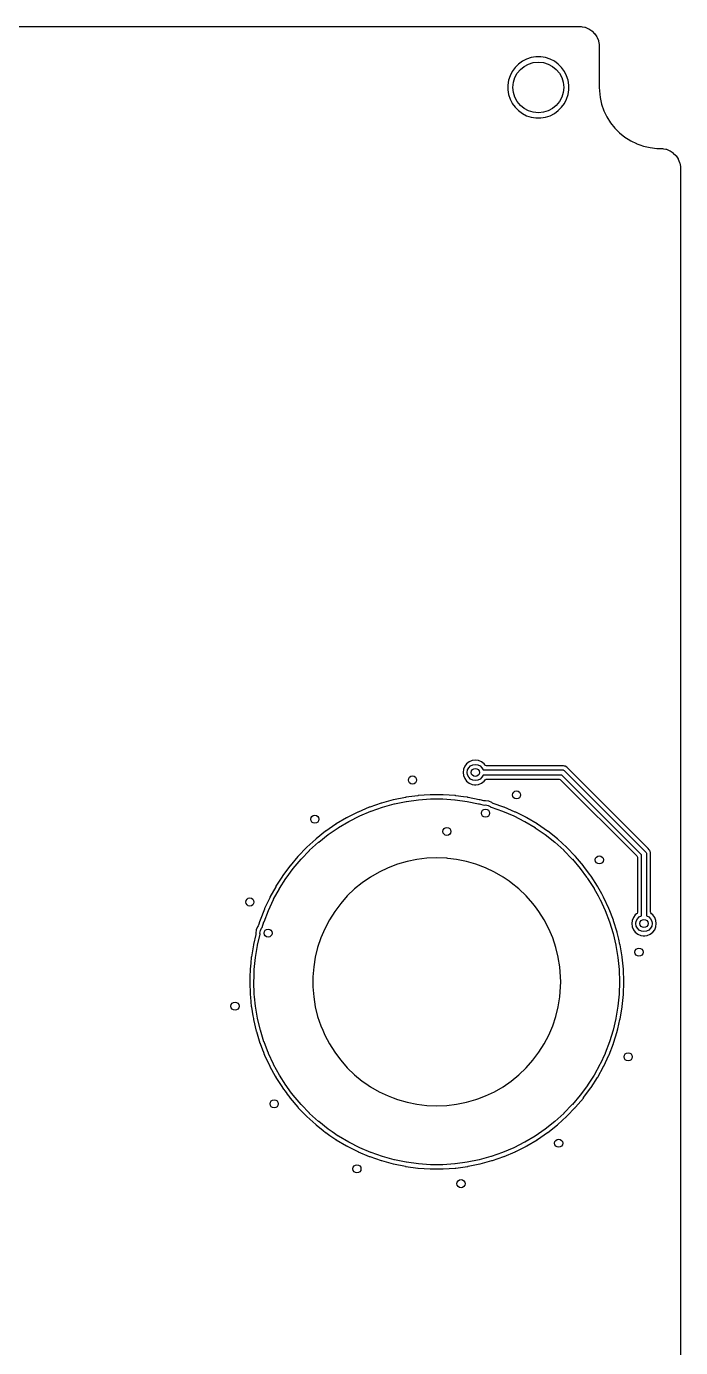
# Model space of a CAD drawing. Extents: x 0.79 to 7.64, y -5.35 to -0.98.
# Drawn here: x 6.37 to 7.638, y -3.543 to -0.984 of the extents above; entities that cross this region are included whole.
import ezdxf

# ---------------------------------------------------------------- set-up
doc = ezdxf.new("R2010")
doc.units = 0
doc.header["$MEASUREMENT"] = 0
doc.layers.add('BLACK', color=7, linetype='CONTINUOUS')

msp = doc.modelspace()

# ---------------------------------------------------------------- linework, layer by layer
at = {"layer": 'BLACK', "linetype": 'CONTINUOUS'}
for p, q in [((4.4133, -0.9843), (7.4409, -0.9843)), ((7.4409, -0.9843), (7.441, -0.9843)), ((7.441, -0.9843), (7.442, -0.9843)), ((7.442, -0.9843), (7.4445, -0.9843)), ((7.4445, -0.9843), (7.4451, -0.9844)), ((7.4451, -0.9844), (7.4474, -0.9849)), ((7.4474, -0.9849), (7.452, -0.9858)), ((7.452, -0.9858), (7.4528, -0.986)), ((7.4528, -0.986), (7.4592, -0.9887)), ((7.4592, -0.9887), (7.4599, -0.989)), ((7.4599, -0.989), (7.4657, -0.9929)), ((7.4657, -0.9929), (7.4663, -0.9934)), ((7.4663, -0.9934), (7.4712, -0.9983)), ((7.4712, -0.9983), (7.4717, -0.9989)), ((7.4717, -0.9989), (7.4755, -1.0047)), ((7.4755, -1.0047), (7.4759, -1.0054)), ((7.4759, -1.0054), (7.4786, -1.0118)), ((7.4786, -1.0118), (7.4788, -1.0125)), ((7.4788, -1.0125), (7.4802, -1.0194)), ((7.4802, -1.0194), (7.4802, -1.0201)), ((7.4802, -1.0201), (7.4803, -1.0236)), ((7.3395, -1.0476), (7.3312, -1.0518)), ((7.3484, -1.0447), (7.3395, -1.0476)), ((7.3576, -1.0433), (7.3484, -1.0447)), ((7.3669, -1.0433), (7.3576, -1.0433)), ((7.3576, -1.0433), (7.3576, -1.0433)), ((7.376, -1.0447), (7.3669, -1.0433)), ((7.3669, -1.0433), (7.3669, -1.0433)), ((7.3849, -1.0476), (7.376, -1.0447)), ((7.3932, -1.0518), (7.3849, -1.0476)), ((7.4803, -1.0236), (7.4803, -1.0237)), ((7.4803, -1.0237), (7.4803, -1.1024)), ((7.3117, -1.0714), (7.3075, -1.0797)), ((7.3171, -1.0639), (7.3117, -1.0714)), ((7.3237, -1.0573), (7.3171, -1.0639)), ((7.3312, -1.0518), (7.3237, -1.0573)), ((7.4007, -1.0573), (7.3932, -1.0518)), ((7.3932, -1.0518), (7.3932, -1.0518)), ((7.3932, -1.0518), (7.3932, -1.0518)), ((7.4073, -1.0639), (7.4007, -1.0573)), ((7.4127, -1.0714), (7.4073, -1.0639)), ((7.417, -1.0797), (7.4127, -1.0714)), ((7.3046, -1.0885), (7.3031, -1.0977)), ((7.3031, -1.0977), (7.3031, -1.107)), ((7.3075, -1.0797), (7.3046, -1.0885)), ((7.4198, -1.0885), (7.417, -1.0797)), ((7.4213, -1.0977), (7.4198, -1.0885)), ((7.4198, -1.0885), (7.4198, -1.0885)), ((7.4213, -1.107), (7.4213, -1.0977)), ((7.3031, -1.107), (7.3046, -1.1162)), ((7.3046, -1.1162), (7.3075, -1.125)), ((7.3075, -1.125), (7.3113, -1.1326)), ((7.4127, -1.1333), (7.417, -1.125)), ((7.417, -1.125), (7.4198, -1.1162)), ((7.4198, -1.1162), (7.4213, -1.107)), ((7.4198, -1.1162), (7.4198, -1.1162)), ((7.4803, -1.1024), (7.4804, -1.109)), ((7.4804, -1.109), (7.4804, -1.109)), ((7.4804, -1.109), (7.4819, -1.1222)), ((7.4819, -1.1222), (7.4848, -1.1351)), ((7.3113, -1.1326), (7.3117, -1.1333)), ((7.3117, -1.1333), (7.3171, -1.1408)), ((7.3171, -1.1408), (7.3237, -1.1474)), ((7.3237, -1.1474), (7.3312, -1.1529)), ((7.3932, -1.1529), (7.4007, -1.1474)), ((7.4007, -1.1474), (7.4073, -1.1408)), ((7.4073, -1.1408), (7.4127, -1.1333)), ((7.4848, -1.1351), (7.4892, -1.1476)), ((7.4892, -1.1476), (7.4892, -1.1476)), ((7.4892, -1.1476), (7.495, -1.1595)), ((7.3312, -1.1529), (7.3395, -1.1571)), ((7.3395, -1.1571), (7.3484, -1.16)), ((7.3484, -1.16), (7.3484, -1.16)), ((7.3484, -1.16), (7.3484, -1.16)), ((7.3484, -1.16), (7.3576, -1.1614)), ((7.3576, -1.1614), (7.3576, -1.1614)), ((7.3576, -1.1614), (7.3669, -1.1614)), ((7.3669, -1.1614), (7.376, -1.16)), ((7.376, -1.16), (7.3849, -1.1571)), ((7.376, -1.16), (7.376, -1.16)), ((7.376, -1.16), (7.376, -1.16)), ((7.3849, -1.1571), (7.3932, -1.1529)), ((7.495, -1.1595), (7.502, -1.1708)), ((7.502, -1.1708), (7.502, -1.1708)), ((7.502, -1.1708), (7.5103, -1.1811)), ((7.5103, -1.1811), (7.5103, -1.1811)), ((7.5103, -1.1811), (7.5103, -1.1811)), ((7.5103, -1.1811), (7.5197, -1.1905)), ((7.5197, -1.1905), (7.5197, -1.1905)), ((7.5197, -1.1905), (7.5197, -1.1905)), ((7.5197, -1.1905), (7.53, -1.1988)), ((7.53, -1.1988), (7.53, -1.1988)), ((7.53, -1.1988), (7.53, -1.1988)), ((7.53, -1.1988), (7.5364, -1.2028)), ((7.5364, -1.2028), (7.5412, -1.2058)), ((7.5412, -1.2058), (7.5524, -1.2112)), ((7.5524, -1.2112), (7.5532, -1.2116)), ((7.5532, -1.2116), (7.559, -1.2136)), ((7.559, -1.2136), (7.5657, -1.2159)), ((7.5657, -1.2159), (7.5657, -1.2159)), ((7.5657, -1.2159), (7.5657, -1.2159)), ((7.5657, -1.2159), (7.5786, -1.2189)), ((7.5786, -1.2189), (7.5918, -1.2204)), ((7.5918, -1.2204), (7.5984, -1.2205)), ((7.5984, -1.2205), (7.5984, -1.2205)), ((7.5984, -1.2205), (7.602, -1.2206)), ((7.602, -1.2206), (7.6026, -1.2206)), ((7.6026, -1.2206), (7.6049, -1.2211)), ((7.6049, -1.2211), (7.6095, -1.222)), ((7.6095, -1.222), (7.6102, -1.2222)), ((7.6102, -1.2222), (7.6167, -1.2249)), ((7.6167, -1.2249), (7.6173, -1.2253)), ((7.6173, -1.2253), (7.6231, -1.2291)), ((7.6231, -1.2291), (7.6237, -1.2296)), ((7.6237, -1.2296), (7.6287, -1.2345)), ((7.6287, -1.2345), (7.6291, -1.2351)), ((7.6291, -1.2351), (7.633, -1.2409)), ((7.633, -1.2409), (7.6334, -1.2416)), ((7.6334, -1.2416), (7.636, -1.248)), ((7.636, -1.248), (7.6363, -1.2488)), ((7.6363, -1.2488), (7.6376, -1.2556)), ((7.6376, -1.2556), (7.6377, -1.2563)), ((7.6377, -1.2563), (7.6378, -1.2598)), ((7.6378, -1.2598), (7.6378, -1.2599)), ((7.6378, -1.2599), (7.6378, -5.0787)), ((7.2171, -2.423), (7.2163, -2.4291)), ((7.2163, -2.4291), (7.2163, -2.4291)), ((7.2163, -2.4291), (7.2171, -2.4353)), ((7.2195, -2.4172), (7.2171, -2.423)), ((7.2171, -2.423), (7.2171, -2.423)), ((7.2233, -2.4123), (7.2195, -2.4172)), ((7.2195, -2.4172), (7.2195, -2.4172)), ((7.2282, -2.4085), (7.2233, -2.4123)), ((7.2233, -2.4123), (7.2233, -2.4123)), ((7.2244, -2.4291), (7.2252, -2.4243)), ((7.2252, -2.434), (7.2244, -2.4291)), ((7.2252, -2.4243), (7.2274, -2.4199)), ((7.2274, -2.4199), (7.2309, -2.4164)), ((7.234, -2.4061), (7.2282, -2.4085)), ((7.2282, -2.4085), (7.2282, -2.4085)), ((7.2309, -2.4164), (7.2353, -2.4142)), ((7.2402, -2.4053), (7.234, -2.4061)), ((7.234, -2.4061), (7.234, -2.4061)), ((7.2353, -2.4142), (7.2402, -2.4134)), ((7.2463, -2.4061), (7.2402, -2.4053)), ((7.2402, -2.4053), (7.2402, -2.4053)), ((7.2402, -2.4134), (7.245, -2.4142)), ((7.245, -2.4142), (7.2494, -2.4164)), ((7.2521, -2.4085), (7.2463, -2.4061)), ((7.2463, -2.4061), (7.2463, -2.4061)), ((7.2494, -2.4164), (7.2529, -2.4199)), ((7.257, -2.4123), (7.2521, -2.4085)), ((7.2529, -2.4199), (7.2551, -2.4242)), ((7.2551, -2.4242), (7.4094, -2.4242)), ((7.259, -2.4148), (7.257, -2.4123)), ((7.257, -2.4123), (7.257, -2.4123)), ((7.257, -2.4123), (7.257, -2.4123)), ((7.257, -2.4123), (7.257, -2.4123)), ((7.2598, -2.4156), (7.259, -2.4148)), ((7.262, -2.4163), (7.2598, -2.4156)), ((7.4111, -2.4163), (7.262, -2.4163)), ((7.4094, -2.4242), (7.4104, -2.4243)), ((7.4104, -2.4243), (7.4104, -2.4243)), ((7.4104, -2.4243), (7.4109, -2.4245)), ((7.4109, -2.4245), (7.4122, -2.425)), ((7.4131, -2.4169), (7.4111, -2.4163)), ((7.4111, -2.4163), (7.4111, -2.4163)), ((7.4122, -2.425), (7.4122, -2.425)), ((7.4122, -2.425), (7.4129, -2.4257)), ((7.4129, -2.4257), (7.5704, -2.5832)), ((7.4144, -2.4172), (7.4131, -2.4169)), ((7.4173, -2.4189), (7.4144, -2.4172)), ((7.4144, -2.4172), (7.4144, -2.4172)), ((7.5748, -2.5764), (7.4173, -2.4189)), ((7.4173, -2.4189), (7.4173, -2.4189)), ((7.4173, -2.4189), (7.4173, -2.4189)), ((7.2171, -2.4353), (7.2171, -2.4353)), ((7.2171, -2.4353), (7.2195, -2.4411)), ((7.2195, -2.4411), (7.2195, -2.4411)), ((7.2195, -2.4411), (7.2233, -2.446)), ((7.2233, -2.446), (7.2233, -2.446)), ((7.2233, -2.446), (7.2282, -2.4498)), ((7.2274, -2.4384), (7.2252, -2.434)), ((7.2309, -2.4419), (7.2274, -2.4384)), ((7.2282, -2.4498), (7.234, -2.4522)), ((7.2353, -2.4441), (7.2309, -2.4419)), ((7.234, -2.4522), (7.2386, -2.4528)), ((7.2402, -2.4449), (7.2353, -2.4441)), ((7.2386, -2.4528), (7.2402, -2.453)), ((7.245, -2.4441), (7.2402, -2.4449)), ((7.2402, -2.453), (7.2414, -2.4528)), ((7.2402, -2.453), (7.2402, -2.453)), ((7.2402, -2.453), (7.2402, -2.453)), ((7.2414, -2.4528), (7.2463, -2.4522)), ((7.2494, -2.4419), (7.245, -2.4441)), ((7.2463, -2.4522), (7.2521, -2.4498)), ((7.2529, -2.4384), (7.2494, -2.4419)), ((7.2521, -2.4498), (7.257, -2.446)), ((7.2551, -2.4341), (7.2529, -2.4384)), ((7.4074, -2.4341), (7.2551, -2.4341)), ((7.257, -2.446), (7.259, -2.4435)), ((7.259, -2.4435), (7.2609, -2.4421)), ((7.2609, -2.4421), (7.262, -2.4419)), ((7.262, -2.4419), (7.4025, -2.4419)), ((7.4025, -2.4419), (7.4048, -2.4427)), ((7.4048, -2.4427), (7.4053, -2.4431)), ((7.4053, -2.4431), (7.553, -2.5908)), ((7.562, -2.5887), (7.4074, -2.4341)), ((7.1046, -2.4774), (7.0818, -2.482)), ((7.1049, -2.4773), (7.1046, -2.4774)), ((7.1052, -2.4773), (7.1049, -2.4773)), ((7.1055, -2.4772), (7.1052, -2.4773)), ((7.1286, -2.4741), (7.1055, -2.4772)), ((7.1289, -2.4741), (7.1286, -2.4741)), ((7.1292, -2.474), (7.1289, -2.4741)), ((7.1289, -2.4741), (7.1289, -2.4741)), ((7.1295, -2.474), (7.1292, -2.474)), ((7.1292, -2.474), (7.1292, -2.474)), ((7.1292, -2.474), (7.1292, -2.474)), ((7.1528, -2.4725), (7.1295, -2.474)), ((7.13, -2.4821), (7.1534, -2.4805)), ((7.153, -2.4724), (7.1528, -2.4725)), ((7.1531, -2.4724), (7.153, -2.4724)), ((7.1534, -2.4724), (7.1531, -2.4724)), ((7.1531, -2.4724), (7.1531, -2.4724)), ((7.1537, -2.4724), (7.1534, -2.4724)), ((7.1534, -2.4805), (7.1537, -2.4805)), ((7.177, -2.4724), (7.1537, -2.4724)), ((7.1537, -2.4724), (7.1537, -2.4724)), ((7.1537, -2.4805), (7.177, -2.4805)), ((7.1773, -2.4724), (7.177, -2.4724)), ((7.177, -2.4724), (7.177, -2.4724)), ((7.177, -2.4805), (7.1774, -2.4805)), ((7.1776, -2.4724), (7.1773, -2.4724)), ((7.1774, -2.4805), (7.2007, -2.4821)), ((7.1777, -2.4724), (7.1776, -2.4724)), ((7.1776, -2.4724), (7.1776, -2.4724)), ((7.1779, -2.4725), (7.1777, -2.4724)), ((7.2012, -2.474), (7.1779, -2.4725)), ((7.2015, -2.474), (7.2012, -2.474)), ((7.2018, -2.4741), (7.2015, -2.474)), ((7.202, -2.4741), (7.2018, -2.4741)), ((7.2021, -2.4741), (7.202, -2.4741)), ((7.2171, -2.4761), (7.2021, -2.4741)), ((7.2252, -2.4772), (7.2171, -2.4761)), ((7.2255, -2.4773), (7.2252, -2.4772)), ((7.2258, -2.4773), (7.2255, -2.4773)), ((7.2255, -2.4773), (7.2255, -2.4773)), ((7.2255, -2.4773), (7.2255, -2.4773)), ((7.2261, -2.4774), (7.2258, -2.4773)), ((7.2477, -2.4818), (7.2261, -2.4774)), ((7.2261, -2.4774), (7.2261, -2.4774)), ((7.2261, -2.4774), (7.2261, -2.4774)), ((7.2479, -2.4818), (7.2477, -2.4818)), ((7.2477, -2.4818), (7.2477, -2.4818)), ((7.2477, -2.4818), (7.2477, -2.4818)), ((7.2489, -2.482), (7.2479, -2.4818)), ((7.2479, -2.4818), (7.2479, -2.4818)), ((7.0124, -2.5061), (6.9916, -2.5166)), ((7.0127, -2.506), (7.0124, -2.5061)), ((7.0129, -2.5058), (7.0127, -2.506)), ((7.0132, -2.5057), (7.0129, -2.5058)), ((7.0347, -2.4966), (7.0132, -2.5057)), ((7.0164, -2.5132), (7.0379, -2.5041)), ((7.0349, -2.4965), (7.0347, -2.4966)), ((7.0353, -2.4964), (7.0349, -2.4965)), ((7.0355, -2.4963), (7.0353, -2.4964)), ((7.0576, -2.4886), (7.0355, -2.4963)), ((7.0379, -2.5041), (7.0382, -2.5039)), ((7.0382, -2.5039), (7.0602, -2.4963)), ((7.0578, -2.4885), (7.0576, -2.4886)), ((7.0581, -2.4885), (7.0578, -2.4885)), ((7.0584, -2.4884), (7.0581, -2.4885)), ((7.0809, -2.4822), (7.0584, -2.4884)), ((7.0602, -2.4963), (7.0605, -2.4962)), ((7.0605, -2.4962), (7.0831, -2.49)), ((7.0812, -2.4821), (7.0809, -2.4822)), ((7.0815, -2.4821), (7.0812, -2.4821)), ((7.0818, -2.482), (7.0815, -2.4821)), ((7.0818, -2.482), (7.0818, -2.482)), ((7.0818, -2.482), (7.0818, -2.482)), ((7.0818, -2.482), (7.0818, -2.482)), ((7.0831, -2.49), (7.0834, -2.4899)), ((7.0834, -2.4899), (7.1063, -2.4853)), ((7.1063, -2.4853), (7.1066, -2.4852)), ((7.1066, -2.4852), (7.1297, -2.4821)), ((7.1297, -2.4821), (7.13, -2.4821)), ((7.2007, -2.4821), (7.201, -2.4821)), ((7.201, -2.4821), (7.2241, -2.4852)), ((7.2241, -2.4852), (7.2244, -2.4853)), ((7.2244, -2.4853), (7.2463, -2.4897)), ((7.2463, -2.4897), (7.2473, -2.4899)), ((7.2473, -2.4899), (7.2477, -2.49)), ((7.2477, -2.49), (7.257, -2.4926)), ((7.2492, -2.4821), (7.2489, -2.482)), ((7.2489, -2.482), (7.2489, -2.482)), ((7.2489, -2.482), (7.2489, -2.482)), ((7.2494, -2.4821), (7.2492, -2.4821)), ((7.2495, -2.4821), (7.2494, -2.4821)), ((7.2498, -2.4822), (7.2495, -2.4821)), ((7.2495, -2.4821), (7.2495, -2.4821)), ((7.2495, -2.4821), (7.2495, -2.4821)), ((7.2564, -2.484), (7.2498, -2.4822)), ((7.2498, -2.4822), (7.2498, -2.4822)), ((7.2498, -2.4822), (7.2498, -2.4822)), ((7.2568, -2.4841), (7.2564, -2.484)), ((7.2583, -2.4842), (7.2568, -2.4841)), ((7.257, -2.4926), (7.2598, -2.4921)), ((7.2598, -2.484), (7.2583, -2.4842)), ((7.266, -2.4848), (7.2598, -2.484)), ((7.2598, -2.484), (7.2598, -2.484)), ((7.2598, -2.4921), (7.2647, -2.4929)), ((7.2647, -2.4929), (7.2691, -2.4951)), ((7.2718, -2.4872), (7.266, -2.4848)), ((7.266, -2.4848), (7.266, -2.4848)), ((7.2691, -2.4951), (7.2701, -2.4962)), ((7.2701, -2.4962), (7.2702, -2.4962)), ((7.2702, -2.4962), (7.2705, -2.4963)), ((7.2705, -2.4963), (7.2925, -2.5039)), ((7.2735, -2.4885), (7.2718, -2.4872)), ((7.2746, -2.4891), (7.2735, -2.4885)), ((7.2952, -2.4963), (7.2746, -2.4891)), ((7.2925, -2.5039), (7.2929, -2.5041)), ((7.2929, -2.5041), (7.3144, -2.5132)), ((7.2955, -2.4964), (7.2952, -2.4963)), ((7.2958, -2.4965), (7.2955, -2.4964)), ((7.296, -2.4966), (7.2958, -2.4965)), ((7.3175, -2.5057), (7.296, -2.4966)), ((7.3178, -2.5058), (7.3175, -2.5057)), ((7.3181, -2.506), (7.3178, -2.5058)), ((7.3183, -2.5061), (7.3181, -2.506)), ((7.3391, -2.5166), (7.3183, -2.5061)), ((6.97, -2.5294), (6.9507, -2.5426)), ((6.9702, -2.5293), (6.97, -2.5294)), ((6.9705, -2.5291), (6.9702, -2.5293)), ((6.9707, -2.5289), (6.9705, -2.5291)), ((6.9908, -2.517), (6.9707, -2.5289)), ((6.9748, -2.5359), (6.9949, -2.524)), ((6.991, -2.5169), (6.9908, -2.517)), ((6.9913, -2.5167), (6.991, -2.5169)), ((6.9916, -2.5166), (6.9913, -2.5167)), ((6.9949, -2.524), (6.9952, -2.5238)), ((6.9952, -2.5238), (7.0161, -2.5133)), ((7.0161, -2.5133), (7.0164, -2.5132)), ((7.3144, -2.5132), (7.3147, -2.5133)), ((7.3147, -2.5133), (7.3355, -2.5238)), ((7.3355, -2.5238), (7.3358, -2.524)), ((7.3358, -2.524), (7.3559, -2.5359)), ((7.3394, -2.5167), (7.3391, -2.5166)), ((7.3397, -2.5169), (7.3394, -2.5167)), ((7.3399, -2.517), (7.3397, -2.5169)), ((7.36, -2.5289), (7.3399, -2.517)), ((7.3602, -2.5291), (7.36, -2.5289)), ((7.3605, -2.5293), (7.3602, -2.5291)), ((7.3607, -2.5294), (7.3605, -2.5293)), ((7.3605, -2.5293), (7.3605, -2.5293)), ((7.38, -2.5426), (7.3607, -2.5294)), ((6.931, -2.5582), (6.9137, -2.5738)), ((6.9312, -2.558), (6.931, -2.5582)), ((6.9314, -2.5578), (6.9312, -2.558)), ((6.9315, -2.5578), (6.9314, -2.5578)), ((6.9317, -2.5576), (6.9315, -2.5578)), ((6.9315, -2.5578), (6.9315, -2.5578)), ((6.9315, -2.5578), (6.9315, -2.5578)), ((6.95, -2.5431), (6.9317, -2.5576)), ((6.9367, -2.564), (6.955, -2.5495)), ((6.9502, -2.543), (6.95, -2.5431)), ((6.9505, -2.5428), (6.9502, -2.543)), ((6.9507, -2.5426), (6.9505, -2.5428)), ((6.955, -2.5495), (6.9553, -2.5493)), ((6.9553, -2.5493), (6.9746, -2.5361)), ((6.9746, -2.5361), (6.9748, -2.5359)), ((7.3559, -2.5359), (7.3561, -2.5361)), ((7.3561, -2.5361), (7.3754, -2.5493)), ((7.3754, -2.5493), (7.3757, -2.5495)), ((7.3757, -2.5495), (7.394, -2.564)), ((7.3802, -2.5428), (7.38, -2.5426)), ((7.3805, -2.543), (7.3802, -2.5428)), ((7.3802, -2.5428), (7.3802, -2.5428)), ((7.3807, -2.5431), (7.3805, -2.543)), ((7.3805, -2.543), (7.3805, -2.543)), ((7.399, -2.5576), (7.3807, -2.5431)), ((7.3807, -2.5431), (7.3807, -2.5431)), ((7.3992, -2.5578), (7.399, -2.5576)), ((7.399, -2.5576), (7.399, -2.5576)), ((7.3995, -2.558), (7.3992, -2.5578)), ((7.3997, -2.5582), (7.3995, -2.558)), ((7.3995, -2.558), (7.3995, -2.558)), ((7.417, -2.5738), (7.3997, -2.5582)), ((7.3997, -2.5582), (7.3997, -2.5582)), ((7.3997, -2.5582), (7.3997, -2.5582)), ((6.9131, -2.5744), (6.8969, -2.5912)), ((6.9027, -2.5968), (6.9189, -2.5801)), ((6.9133, -2.5742), (6.9131, -2.5744)), ((6.9135, -2.574), (6.9133, -2.5742)), ((6.9137, -2.5738), (6.9135, -2.574)), ((6.9189, -2.5801), (6.9191, -2.5798)), ((6.9191, -2.5798), (6.9365, -2.5642)), ((6.9365, -2.5642), (6.9367, -2.564)), ((7.394, -2.564), (7.3942, -2.5642)), ((7.3942, -2.5642), (7.4116, -2.5798)), ((7.4116, -2.5798), (7.4118, -2.5801)), ((7.4118, -2.5801), (7.428, -2.5968)), ((7.4172, -2.574), (7.417, -2.5738)), ((7.417, -2.5738), (7.417, -2.5738)), ((7.417, -2.5738), (7.417, -2.5738)), ((7.4174, -2.5742), (7.4172, -2.574)), ((7.4172, -2.574), (7.4172, -2.574)), ((7.4176, -2.5744), (7.4174, -2.5742)), ((7.4338, -2.5912), (7.4176, -2.5744)), ((7.4176, -2.5744), (7.4176, -2.5744)), ((7.4176, -2.5744), (7.4176, -2.5744)), ((7.5704, -2.5832), (7.571, -2.5839)), ((7.571, -2.5839), (7.5718, -2.5857)), ((7.5772, -2.5788), (7.5748, -2.5764)), ((7.5748, -2.5764), (7.5748, -2.5764)), ((7.5777, -2.5795), (7.5772, -2.5788)), ((7.5783, -2.5807), (7.5777, -2.5795)), ((7.5789, -2.5817), (7.5783, -2.5807)), ((7.5783, -2.5807), (7.5783, -2.5807)), ((7.5783, -2.5807), (7.5783, -2.5807)), ((7.5798, -2.5849), (7.5789, -2.5817)), ((7.5789, -2.5817), (7.5789, -2.5817)), ((7.5789, -2.5817), (7.5789, -2.5817)), ((6.8812, -2.6097), (6.881, -2.6099)), ((6.8963, -2.5919), (6.8812, -2.6097)), ((6.8874, -2.6149), (6.9025, -2.5971)), ((6.8965, -2.5917), (6.8963, -2.5919)), ((6.8967, -2.5914), (6.8965, -2.5917)), ((6.8969, -2.5912), (6.8967, -2.5914)), ((6.9025, -2.5971), (6.9027, -2.5968)), ((7.0893, -2.6068), (7.0712, -2.6136)), ((7.1079, -2.6014), (7.0893, -2.6068)), ((7.1268, -2.5975), (7.1079, -2.6014)), ((7.146, -2.5952), (7.1268, -2.5975)), ((7.1654, -2.5944), (7.146, -2.5952)), ((7.146, -2.5952), (7.146, -2.5952)), ((7.1847, -2.5952), (7.1654, -2.5944)), ((7.1654, -2.5944), (7.1654, -2.5944)), ((7.1871, -2.5955), (7.1847, -2.5952)), ((7.1847, -2.5952), (7.1847, -2.5952)), ((7.1847, -2.5952), (7.1847, -2.5952)), ((7.2039, -2.5975), (7.1871, -2.5955)), ((7.2229, -2.6014), (7.2039, -2.5975)), ((7.2039, -2.5975), (7.2039, -2.5975)), ((7.2414, -2.6068), (7.2229, -2.6014)), ((7.2595, -2.6136), (7.2414, -2.6068)), ((7.428, -2.5968), (7.4282, -2.5971)), ((7.4282, -2.5971), (7.4433, -2.6149)), ((7.434, -2.5914), (7.4338, -2.5912)), ((7.4338, -2.5912), (7.4338, -2.5912)), ((7.4342, -2.5917), (7.434, -2.5914)), ((7.4342, -2.5917), (7.4342, -2.5917)), ((7.4344, -2.5919), (7.4342, -2.5917)), ((7.4495, -2.6097), (7.4344, -2.5919)), ((7.4496, -2.6099), (7.4495, -2.6097)), ((7.553, -2.5908), (7.5541, -2.5929)), ((7.5541, -2.5929), (7.5541, -2.5936)), ((7.5541, -2.5936), (7.5541, -2.6998)), ((7.562, -2.7067), (7.562, -2.5887)), ((7.5718, -2.5857), (7.5719, -2.5866)), ((7.5719, -2.5866), (7.5719, -2.7067)), ((7.5798, -2.5886), (7.5798, -2.5849)), ((7.5798, -2.5849), (7.5798, -2.5849)), ((7.5798, -2.6998), (7.5798, -2.5886)), ((7.5798, -2.5886), (7.5798, -2.5886)), ((6.8663, -2.6299), (6.8538, -2.6496)), ((6.8606, -2.6539), (6.8731, -2.6343)), ((6.8665, -2.6297), (6.8663, -2.6299)), ((6.8667, -2.6294), (6.8665, -2.6297)), ((6.8668, -2.6292), (6.8667, -2.6294)), ((6.8807, -2.6104), (6.8668, -2.6292)), ((6.8731, -2.6343), (6.8733, -2.634)), ((6.8733, -2.634), (6.8872, -2.6152)), ((6.8808, -2.6102), (6.8807, -2.6104)), ((6.881, -2.6099), (6.8808, -2.6102)), ((6.8872, -2.6152), (6.8874, -2.6149)), ((7.0369, -2.6316), (7.021, -2.6426)), ((7.0537, -2.6219), (7.0369, -2.6316)), ((7.0369, -2.6316), (7.0369, -2.6316)), ((7.0712, -2.6136), (7.0537, -2.6219)), ((7.277, -2.6219), (7.2595, -2.6136)), ((7.2938, -2.6316), (7.277, -2.6219)), ((7.3057, -2.6398), (7.2938, -2.6316)), ((7.2938, -2.6316), (7.2938, -2.6316)), ((7.4433, -2.6149), (7.4435, -2.6152)), ((7.4435, -2.6152), (7.4556, -2.6316)), ((7.4497, -2.6099), (7.4496, -2.6099)), ((7.4499, -2.6102), (7.4497, -2.6099)), ((7.45, -2.6104), (7.4499, -2.6102)), ((7.4621, -2.6268), (7.45, -2.6104)), ((7.4556, -2.6316), (7.4574, -2.634)), ((7.4574, -2.634), (7.4576, -2.6343)), ((7.4576, -2.6343), (7.4701, -2.6539)), ((7.4639, -2.6292), (7.4621, -2.6268)), ((7.4641, -2.6294), (7.4639, -2.6292)), ((7.4642, -2.6297), (7.4641, -2.6294)), ((7.4644, -2.6299), (7.4642, -2.6297)), ((7.477, -2.6496), (7.4644, -2.6299)), ((7.4644, -2.6299), (7.4644, -2.6299)), ((6.8533, -2.6503), (6.8421, -2.6708)), ((6.8492, -2.6747), (6.8604, -2.6542)), ((6.8534, -2.6501), (6.8533, -2.6503)), ((6.8536, -2.6498), (6.8534, -2.6501)), ((6.8538, -2.6496), (6.8536, -2.6498)), ((6.8604, -2.6542), (6.8606, -2.6539)), ((7.006, -2.6548), (6.9921, -2.6682)), ((7.021, -2.6426), (7.006, -2.6548)), ((7.006, -2.6548), (7.006, -2.6548)), ((7.3097, -2.6426), (7.3057, -2.6398)), ((7.3247, -2.6548), (7.3097, -2.6426)), ((7.3097, -2.6426), (7.3097, -2.6426)), ((7.3097, -2.6426), (7.3097, -2.6426)), ((7.3386, -2.6682), (7.3247, -2.6548)), ((7.3247, -2.6548), (7.3247, -2.6548)), ((7.4701, -2.6539), (7.4703, -2.6542)), ((7.4703, -2.6542), (7.478, -2.6682)), ((7.4771, -2.6498), (7.477, -2.6496)), ((7.477, -2.6496), (7.477, -2.6496)), ((7.4773, -2.6501), (7.4771, -2.6498)), ((7.4774, -2.6503), (7.4773, -2.6501)), ((7.4825, -2.6596), (7.4774, -2.6503)), ((7.4851, -2.6643), (7.4825, -2.6596)), ((6.8417, -2.6716), (6.8319, -2.6928)), ((6.8392, -2.6962), (6.849, -2.675)), ((6.8418, -2.6713), (6.8417, -2.6716)), ((6.842, -2.671), (6.8418, -2.6713)), ((6.8421, -2.6708), (6.842, -2.671)), ((6.849, -2.675), (6.8492, -2.6747)), ((6.9793, -2.6827), (6.9676, -2.6982)), ((6.9921, -2.6682), (6.9793, -2.6827)), ((6.9793, -2.6827), (6.9793, -2.6827)), ((6.9921, -2.6682), (6.9921, -2.6682)), ((7.3515, -2.6827), (7.3386, -2.6682)), ((7.3386, -2.6682), (7.3386, -2.6682)), ((7.3566, -2.6895), (7.3515, -2.6827)), ((7.3515, -2.6827), (7.3515, -2.6827)), ((7.478, -2.6682), (7.4815, -2.6747)), ((7.4815, -2.6747), (7.4817, -2.675)), ((7.4817, -2.675), (7.4915, -2.6962)), ((7.4886, -2.6708), (7.4851, -2.6643)), ((7.4887, -2.671), (7.4886, -2.6708)), ((7.4889, -2.6713), (7.4887, -2.671)), ((7.489, -2.6716), (7.4889, -2.6713)), ((7.4988, -2.6928), (7.489, -2.6716)), ((6.8315, -2.6936), (6.8231, -2.7154)), ((6.8307, -2.7183), (6.8391, -2.6965)), ((6.8316, -2.6933), (6.8315, -2.6936)), ((6.8318, -2.693), (6.8316, -2.6933)), ((6.8319, -2.6928), (6.8318, -2.693)), ((6.8391, -2.6965), (6.8392, -2.6962)), ((6.9676, -2.6982), (6.9573, -2.7145)), ((6.9676, -2.6982), (6.9676, -2.6982)), ((7.3631, -2.6982), (7.3566, -2.6895)), ((7.3734, -2.7145), (7.3631, -2.6982)), ((7.4915, -2.6962), (7.4916, -2.6965)), ((7.4916, -2.6965), (7.5, -2.7183)), ((7.4989, -2.693), (7.4988, -2.6928)), ((7.4988, -2.6928), (7.4988, -2.6928)), ((7.4991, -2.6933), (7.4989, -2.693)), ((7.4992, -2.6936), (7.4991, -2.6933)), ((7.5076, -2.7154), (7.4992, -2.6936)), ((7.5463, -2.7097), (7.5439, -2.7155)), ((7.5501, -2.7048), (7.5463, -2.7097)), ((7.5463, -2.7097), (7.5463, -2.7097)), ((7.5526, -2.7029), (7.5501, -2.7048)), ((7.5534, -2.7021), (7.5526, -2.7029)), ((7.5541, -2.6998), (7.5534, -2.7021)), ((7.5542, -2.7124), (7.5577, -2.7089)), ((7.5577, -2.7089), (7.562, -2.7067)), ((7.5719, -2.7067), (7.5762, -2.7089)), ((7.5762, -2.7089), (7.5797, -2.7124)), ((7.5799, -2.7009), (7.5798, -2.6998)), ((7.5813, -2.7029), (7.5799, -2.7009)), ((7.5838, -2.7048), (7.5813, -2.7029)), ((7.5876, -2.7097), (7.5838, -2.7048)), ((7.59, -2.7155), (7.5876, -2.7097)), ((7.5876, -2.7097), (7.5876, -2.7097)), ((6.8155, -2.734), (6.8147, -2.7402)), ((6.8157, -2.7336), (6.8155, -2.734)), ((6.8155, -2.734), (6.8155, -2.734)), ((6.8175, -2.7293), (6.8157, -2.7336)), ((6.8179, -2.7282), (6.8175, -2.7293)), ((6.8195, -2.7262), (6.8179, -2.7282)), ((6.8179, -2.7282), (6.8179, -2.7282)), ((6.8201, -2.725), (6.8195, -2.7262)), ((6.8229, -2.7162), (6.8201, -2.725)), ((6.8228, -2.7402), (6.8236, -2.7353)), ((6.823, -2.7156), (6.8229, -2.7159)), ((6.8229, -2.7159), (6.8229, -2.7162)), ((6.8231, -2.7154), (6.823, -2.7156)), ((6.8236, -2.7353), (6.8258, -2.7309)), ((6.8258, -2.7309), (6.8272, -2.7296)), ((6.8272, -2.7296), (6.8306, -2.7186)), ((6.8306, -2.7186), (6.8307, -2.7183)), ((6.9483, -2.7317), (6.9407, -2.7495)), ((6.9573, -2.7145), (6.9483, -2.7317)), ((6.9483, -2.7317), (6.9483, -2.7317)), ((7.3824, -2.7317), (7.3734, -2.7145)), ((7.39, -2.7495), (7.3824, -2.7317)), ((7.5, -2.7183), (7.5001, -2.7186)), ((7.5001, -2.7186), (7.507, -2.7409)), ((7.5076, -2.7155), (7.5076, -2.7154)), ((7.5077, -2.7156), (7.5076, -2.7155)), ((7.5078, -2.7159), (7.5077, -2.7156)), ((7.5079, -2.7162), (7.5078, -2.7159)), ((7.5078, -2.7159), (7.5078, -2.7159)), ((7.5078, -2.7159), (7.5078, -2.7159)), ((7.5148, -2.7385), (7.5079, -2.7162)), ((7.5439, -2.7155), (7.5431, -2.7217)), ((7.5431, -2.7217), (7.5431, -2.7217)), ((7.5431, -2.7217), (7.5439, -2.7278)), ((7.5439, -2.7155), (7.5439, -2.7155)), ((7.5439, -2.7278), (7.5439, -2.7278)), ((7.5439, -2.7278), (7.5463, -2.7336)), ((7.5463, -2.7336), (7.5463, -2.7336)), ((7.5463, -2.7336), (7.5501, -2.7385)), ((7.5512, -2.7217), (7.552, -2.7168)), ((7.552, -2.7265), (7.5512, -2.7217)), ((7.552, -2.7168), (7.5542, -2.7124)), ((7.5542, -2.7309), (7.552, -2.7265)), ((7.5577, -2.7344), (7.5542, -2.7309)), ((7.5621, -2.7366), (7.5577, -2.7344)), ((7.5669, -2.7374), (7.5621, -2.7366)), ((7.5718, -2.7366), (7.5669, -2.7374)), ((7.5762, -2.7344), (7.5718, -2.7366)), ((7.5797, -2.7309), (7.5762, -2.7344)), ((7.5797, -2.7124), (7.5819, -2.7168)), ((7.5819, -2.7265), (7.5797, -2.7309)), ((7.5819, -2.7168), (7.5827, -2.7217)), ((7.5827, -2.7217), (7.5819, -2.7265)), ((7.5838, -2.7385), (7.5876, -2.7336)), ((7.5876, -2.7336), (7.59, -2.7278)), ((7.5908, -2.7217), (7.59, -2.7155)), ((7.59, -2.7278), (7.5908, -2.7217)), ((6.8101, -2.7629), (6.8095, -2.7665)), ((6.8102, -2.7626), (6.8101, -2.7629)), ((6.8103, -2.762), (6.8102, -2.7623)), ((6.8102, -2.7623), (6.8102, -2.7626)), ((6.8148, -2.7429), (6.8103, -2.762)), ((6.8147, -2.7402), (6.8147, -2.7402)), ((6.8147, -2.7402), (6.8149, -2.7415)), ((6.8149, -2.7415), (6.8148, -2.7429)), ((6.8182, -2.7639), (6.8232, -2.7426)), ((6.8232, -2.7426), (6.8228, -2.7402)), ((6.9407, -2.7495), (6.9346, -2.7678)), ((6.9407, -2.7495), (6.9407, -2.7495)), ((7.3961, -2.7678), (7.39, -2.7495)), ((7.507, -2.7409), (7.5071, -2.7412)), ((7.5071, -2.7412), (7.5125, -2.7639)), ((7.5149, -2.7387), (7.5148, -2.7385)), ((7.5149, -2.7391), (7.5149, -2.7387)), ((7.515, -2.7393), (7.5149, -2.7391)), ((7.518, -2.7518), (7.515, -2.7393)), ((7.5204, -2.762), (7.518, -2.7518)), ((7.5205, -2.7623), (7.5204, -2.762)), ((7.5205, -2.7626), (7.5205, -2.7623)), ((7.5206, -2.7629), (7.5205, -2.7626)), ((7.5245, -2.7859), (7.5206, -2.7629)), ((7.5501, -2.7385), (7.5501, -2.7385)), ((7.5501, -2.7385), (7.555, -2.7423)), ((7.555, -2.7423), (7.5608, -2.7447)), ((7.5608, -2.7447), (7.5654, -2.7453)), ((7.5654, -2.7453), (7.5669, -2.7455)), ((7.5669, -2.7455), (7.5682, -2.7453)), ((7.5669, -2.7455), (7.5669, -2.7455)), ((7.5669, -2.7455), (7.5669, -2.7455)), ((7.5682, -2.7453), (7.5731, -2.7447)), ((7.5731, -2.7447), (7.5789, -2.7423)), ((7.5789, -2.7423), (7.5838, -2.7385)), ((6.8061, -2.7868), (6.8049, -2.7986)), ((6.8062, -2.7865), (6.8061, -2.7868)), ((6.8095, -2.7665), (6.8062, -2.7859)), ((6.8062, -2.7859), (6.8062, -2.7862)), ((6.8062, -2.7862), (6.8062, -2.7862)), ((6.8062, -2.7862), (6.8062, -2.7862)), ((6.8062, -2.7862), (6.8062, -2.7865)), ((6.8095, -2.7665), (6.8095, -2.7665)), ((6.8118, -2.8108), (6.8142, -2.7876)), ((6.8142, -2.7873), (6.8175, -2.7678)), ((6.8142, -2.7876), (6.8142, -2.7873)), ((6.8175, -2.7678), (6.8181, -2.7642)), ((6.8181, -2.7642), (6.8182, -2.7639)), ((6.93, -2.7866), (6.9269, -2.8057)), ((6.9346, -2.7678), (6.93, -2.7866)), ((6.93, -2.7866), (6.93, -2.7866)), ((6.9346, -2.7678), (6.9346, -2.7678)), ((7.4008, -2.7866), (7.3961, -2.7678)), ((7.4009, -2.7876), (7.4008, -2.7866)), ((7.4008, -2.7866), (7.4008, -2.7866)), ((7.4008, -2.7866), (7.4008, -2.7866)), ((7.4039, -2.8057), (7.4009, -2.7876)), ((7.5125, -2.7639), (7.5126, -2.7642)), ((7.5126, -2.7642), (7.5165, -2.7873)), ((7.5165, -2.7873), (7.5165, -2.7876)), ((7.5165, -2.7876), (7.5189, -2.8108)), ((7.5245, -2.7862), (7.5245, -2.7859)), ((7.5246, -2.7865), (7.5245, -2.7862)), ((7.5246, -2.7868), (7.5246, -2.7865)), ((7.5269, -2.81), (7.5246, -2.7868)), ((6.8037, -2.8109), (6.8033, -2.8247)), ((6.8038, -2.8103), (6.8037, -2.8106)), ((6.8037, -2.8106), (6.8037, -2.8108)), ((6.8037, -2.8108), (6.8037, -2.8109)), ((6.8049, -2.7986), (6.8038, -2.81)), ((6.8038, -2.81), (6.8038, -2.8103)), ((6.8113, -2.825), (6.8118, -2.8111)), ((6.8118, -2.8111), (6.8118, -2.8108)), ((6.9269, -2.8057), (6.9253, -2.825)), ((7.4054, -2.825), (7.4039, -2.8057)), ((7.5189, -2.8108), (7.5189, -2.8111)), ((7.5189, -2.8111), (7.5197, -2.8345)), ((7.5269, -2.8103), (7.5269, -2.81)), ((7.527, -2.8106), (7.5269, -2.8103)), ((7.527, -2.8109), (7.527, -2.8106)), ((7.5278, -2.8342), (7.527, -2.8109)), ((6.8032, -2.8253), (6.8029, -2.8342)), ((6.8029, -2.8342), (6.8029, -2.8345)), ((6.8029, -2.8345), (6.8029, -2.8348)), ((6.8029, -2.8348), (6.8029, -2.8351)), ((6.8029, -2.8351), (6.803, -2.8355)), ((6.803, -2.8355), (6.8037, -2.8584)), ((6.8033, -2.8247), (6.8032, -2.8253)), ((6.8033, -2.8247), (6.8033, -2.8247)), ((6.811, -2.8345), (6.8113, -2.825)), ((6.811, -2.8348), (6.811, -2.8345)), ((6.8118, -2.8582), (6.811, -2.8348)), ((6.9253, -2.825), (6.9253, -2.8443)), ((7.4055, -2.8346), (7.4054, -2.825)), ((7.4054, -2.8443), (7.4055, -2.8346)), ((7.5197, -2.8348), (7.5189, -2.8582)), ((7.5197, -2.8345), (7.5197, -2.8348)), ((7.527, -2.8584), (7.5278, -2.8351)), ((7.5278, -2.8345), (7.5278, -2.8342)), ((7.5278, -2.8348), (7.5278, -2.8345)), ((7.5278, -2.8351), (7.5278, -2.8348)), ((6.8037, -2.8584), (6.8037, -2.8587)), ((6.8037, -2.8587), (6.8037, -2.8587)), ((6.8037, -2.8587), (6.8038, -2.859)), ((6.8038, -2.859), (6.8038, -2.8593)), ((6.8038, -2.8593), (6.8043, -2.8644)), ((6.8043, -2.8644), (6.8061, -2.8825)), ((6.8118, -2.8585), (6.8118, -2.8582)), ((6.8123, -2.8636), (6.8118, -2.8585)), ((6.8142, -2.8817), (6.8123, -2.8636)), ((6.9253, -2.8443), (6.9269, -2.8636)), ((6.9269, -2.8636), (6.93, -2.8827)), ((7.4008, -2.8827), (7.4039, -2.8636)), ((7.4039, -2.8636), (7.4054, -2.8443)), ((7.5189, -2.8585), (7.5165, -2.8817)), ((7.5189, -2.8582), (7.5189, -2.8585)), ((7.5246, -2.8825), (7.5269, -2.8593)), ((7.5269, -2.859), (7.527, -2.8587)), ((7.5269, -2.8593), (7.5269, -2.859)), ((7.527, -2.8587), (7.527, -2.8584)), ((6.8061, -2.8825), (6.8062, -2.8828)), ((6.8062, -2.8828), (6.8062, -2.8831)), ((6.8062, -2.8831), (6.8062, -2.8834)), ((6.8062, -2.8834), (6.8091, -2.9005)), ((6.8142, -2.882), (6.8142, -2.8817)), ((6.8181, -2.9051), (6.8142, -2.882)), ((6.93, -2.8827), (6.93, -2.8827)), ((6.93, -2.8827), (6.9346, -2.9015)), ((7.3961, -2.9015), (7.4008, -2.8827)), ((7.5165, -2.882), (7.5126, -2.9051)), ((7.5165, -2.8817), (7.5165, -2.882)), ((7.5206, -2.9064), (7.5245, -2.8834)), ((7.5245, -2.8831), (7.5246, -2.8828)), ((7.5245, -2.8834), (7.5245, -2.8831)), ((7.5246, -2.8828), (7.5246, -2.8825)), ((6.8091, -2.9005), (6.81, -2.9059)), ((6.81, -2.9059), (6.8101, -2.9064)), ((6.8101, -2.9064), (6.8102, -2.9067)), ((6.8102, -2.9067), (6.8102, -2.9067)), ((6.8102, -2.9067), (6.8102, -2.9069)), ((6.8102, -2.9069), (6.8102, -2.907)), ((6.8102, -2.907), (6.8103, -2.9073)), ((6.8103, -2.9073), (6.8157, -2.93)), ((6.8182, -2.9054), (6.8181, -2.9051)), ((6.8236, -2.9281), (6.8182, -2.9054)), ((6.9346, -2.9015), (6.9346, -2.9015)), ((6.9346, -2.9015), (6.9407, -2.9198)), ((7.39, -2.9198), (7.3961, -2.9015)), ((7.5125, -2.9054), (7.5071, -2.9281)), ((7.5126, -2.9051), (7.5125, -2.9054)), ((7.5161, -2.9255), (7.5204, -2.9073)), ((7.5204, -2.9073), (7.5205, -2.907)), ((7.5205, -2.9067), (7.5206, -2.9064)), ((7.5205, -2.907), (7.5205, -2.9067)), ((6.8157, -2.93), (6.8158, -2.9302)), ((6.8158, -2.9302), (6.8159, -2.9306)), ((6.8159, -2.9306), (6.8159, -2.9308)), ((6.8159, -2.9308), (6.8229, -2.9531)), ((6.8237, -2.9284), (6.8236, -2.9281)), ((6.8306, -2.9507), (6.8237, -2.9284)), ((6.9407, -2.9198), (6.9407, -2.9198)), ((6.9407, -2.9198), (6.9444, -2.9284)), ((6.9444, -2.9284), (6.9483, -2.9376)), ((6.9483, -2.9376), (6.9573, -2.9548)), ((7.3734, -2.9548), (7.3824, -2.9376)), ((7.3824, -2.9376), (7.39, -2.9198)), ((7.507, -2.9284), (7.5001, -2.9507)), ((7.5071, -2.9281), (7.507, -2.9284)), ((7.5079, -2.9531), (7.5148, -2.9308)), ((7.5148, -2.9308), (7.5149, -2.9306)), ((7.5149, -2.9302), (7.515, -2.93)), ((7.5149, -2.9306), (7.5149, -2.9302)), ((7.5149, -2.9302), (7.5149, -2.9302)), ((7.515, -2.93), (7.5161, -2.9255)), ((6.8229, -2.9531), (6.8229, -2.9532)), ((6.8229, -2.9532), (6.8229, -2.9534)), ((6.8229, -2.9534), (6.823, -2.9537)), ((6.823, -2.9537), (6.8231, -2.9539)), ((6.8231, -2.9539), (6.8279, -2.9664)), ((6.8279, -2.9664), (6.8297, -2.971)), ((6.8307, -2.951), (6.8306, -2.9507)), ((6.8372, -2.9681), (6.8307, -2.951)), ((6.8391, -2.9728), (6.8372, -2.9681)), ((6.9573, -2.9548), (6.9676, -2.9711)), ((7.3631, -2.9711), (7.3734, -2.9548)), ((7.5, -2.951), (7.4916, -2.9728)), ((7.4992, -2.9757), (7.5076, -2.9539)), ((7.5001, -2.9507), (7.5, -2.951)), ((7.5076, -2.9538), (7.5077, -2.9537)), ((7.5076, -2.9539), (7.5076, -2.9538)), ((7.5076, -2.9539), (7.5076, -2.9539)), ((7.5076, -2.9539), (7.5076, -2.9539)), ((7.5077, -2.9537), (7.5078, -2.9534)), ((7.5078, -2.9534), (7.5079, -2.9531)), ((6.8297, -2.971), (6.8313, -2.9751)), ((6.8313, -2.9751), (6.8315, -2.9757)), ((6.8315, -2.9757), (6.8316, -2.976)), ((6.8316, -2.976), (6.8316, -2.976)), ((6.8316, -2.976), (6.8318, -2.9763)), ((6.8318, -2.9763), (6.8319, -2.9765)), ((6.8319, -2.9765), (6.8417, -2.9977)), ((6.8392, -2.9731), (6.8391, -2.9728)), ((6.849, -2.9943), (6.8392, -2.9731)), ((6.9676, -2.9711), (6.9728, -2.978)), ((6.9728, -2.978), (6.9793, -2.9866)), ((6.9793, -2.9866), (6.9793, -2.9866)), ((6.9793, -2.9866), (6.9921, -3.0011)), ((7.3386, -3.0011), (7.3515, -2.9866)), ((7.3515, -2.9866), (7.3631, -2.9711)), ((7.4915, -2.9731), (7.4817, -2.9943)), ((7.489, -2.9977), (7.4956, -2.9835)), ((7.4916, -2.9728), (7.4915, -2.9731)), ((7.4956, -2.9835), (7.4988, -2.9765)), ((7.4988, -2.9765), (7.4989, -2.9763)), ((7.4988, -2.9765), (7.4988, -2.9765)), ((7.4989, -2.9763), (7.4991, -2.976)), ((7.4991, -2.976), (7.4992, -2.9757)), ((6.8417, -2.9977), (6.8418, -2.9979)), ((6.8418, -2.9979), (6.8418, -2.998)), ((6.8418, -2.998), (6.8419, -2.9981)), ((6.8419, -2.9981), (6.842, -2.9982)), ((6.842, -2.9982), (6.842, -2.9983)), ((6.842, -2.9983), (6.8421, -2.9985)), ((6.8421, -2.9985), (6.8522, -3.017)), ((6.8492, -2.9946), (6.849, -2.9943)), ((6.8604, -3.0151), (6.8492, -2.9946)), ((6.8522, -3.017), (6.8533, -3.019)), ((6.8533, -3.019), (6.8534, -3.0192)), ((6.8534, -3.0192), (6.8536, -3.0195)), ((6.8606, -3.0154), (6.8604, -3.0151)), ((6.8731, -3.035), (6.8606, -3.0154)), ((6.9921, -3.0011), (6.9921, -3.0011)), ((6.9921, -3.0011), (7.006, -3.0145)), ((7.006, -3.0145), (7.006, -3.0145)), ((7.006, -3.0145), (7.021, -3.0267)), ((7.3097, -3.0267), (7.3247, -3.0145)), ((7.3247, -3.0145), (7.3386, -3.0011)), ((7.4701, -3.0154), (7.4576, -3.035)), ((7.4703, -3.0151), (7.4701, -3.0154)), ((7.4815, -2.9946), (7.4703, -3.0151)), ((7.4771, -3.0195), (7.4773, -3.0192)), ((7.4773, -3.0192), (7.4774, -3.019)), ((7.4774, -3.019), (7.4886, -2.9985)), ((7.4817, -2.9943), (7.4815, -2.9946)), ((7.4886, -2.9985), (7.4887, -2.9982)), ((7.4887, -2.9982), (7.4889, -2.998)), ((7.4889, -2.998), (7.489, -2.9977)), ((6.8536, -3.0195), (6.8538, -3.0197)), ((6.8538, -3.0197), (6.8663, -3.0394)), ((6.8663, -3.0394), (6.8665, -3.0396)), ((6.8665, -3.0396), (6.8667, -3.0399)), ((6.8667, -3.0399), (6.8668, -3.0401)), ((6.8668, -3.0401), (6.8733, -3.0489)), ((6.8733, -3.0353), (6.8731, -3.035)), ((6.8822, -3.0474), (6.8733, -3.0353)), ((7.021, -3.0267), (7.021, -3.0267)), ((7.021, -3.0267), (7.021, -3.0267)), ((7.021, -3.0267), (7.0281, -3.0316)), ((7.0281, -3.0316), (7.0369, -3.0377)), ((7.0369, -3.0377), (7.0369, -3.0377)), ((7.0369, -3.0377), (7.0369, -3.0377)), ((7.0369, -3.0377), (7.0537, -3.0474)), ((7.277, -3.0474), (7.2938, -3.0377)), ((7.2938, -3.0377), (7.3097, -3.0267)), ((7.4574, -3.0353), (7.4435, -3.0541)), ((7.45, -3.0589), (7.4639, -3.0401)), ((7.4576, -3.035), (7.4574, -3.0353)), ((7.4639, -3.0401), (7.4641, -3.0399)), ((7.4641, -3.0399), (7.4642, -3.0396)), ((7.4642, -3.0396), (7.4644, -3.0394)), ((7.4644, -3.0394), (7.477, -3.0197)), ((7.477, -3.0197), (7.4771, -3.0195)), ((6.8733, -3.0489), (6.8757, -3.0522)), ((6.8757, -3.0522), (6.8807, -3.0589)), ((6.8807, -3.0589), (6.8808, -3.0591)), ((6.8808, -3.0591), (6.881, -3.0594)), ((6.881, -3.0594), (6.881, -3.0594)), ((6.881, -3.0594), (6.8812, -3.0596)), ((6.8812, -3.0596), (6.8963, -3.0774)), ((6.8872, -3.0541), (6.8822, -3.0474)), ((6.8874, -3.0544), (6.8872, -3.0541)), ((6.9025, -3.0722), (6.8874, -3.0544)), ((7.0537, -3.0474), (7.0712, -3.0557)), ((7.0712, -3.0557), (7.0807, -3.0593)), ((7.0807, -3.0593), (7.0893, -3.0625)), ((7.0893, -3.0625), (7.0893, -3.0625)), ((7.0893, -3.0625), (7.1079, -3.0679)), ((7.1079, -3.0679), (7.1268, -3.0718)), ((7.2039, -3.0718), (7.2229, -3.0679)), ((7.2229, -3.0679), (7.2414, -3.0625)), ((7.2414, -3.0625), (7.245, -3.0612)), ((7.2414, -3.0625), (7.2414, -3.0625)), ((7.2414, -3.0625), (7.2414, -3.0625)), ((7.245, -3.0612), (7.2595, -3.0557)), ((7.2595, -3.0557), (7.277, -3.0474)), ((7.4433, -3.0544), (7.4282, -3.0722)), ((7.4344, -3.0774), (7.4495, -3.0596)), ((7.4435, -3.0541), (7.4433, -3.0544)), ((7.4495, -3.0596), (7.4497, -3.0594)), ((7.4497, -3.0594), (7.4499, -3.0591)), ((7.4499, -3.0591), (7.45, -3.0589)), ((6.8963, -3.0774), (6.8965, -3.0776)), ((6.8965, -3.0776), (6.8965, -3.0776)), ((6.8965, -3.0776), (6.8967, -3.0779)), ((6.8967, -3.0779), (6.8967, -3.0779)), ((6.8967, -3.0779), (6.8969, -3.0781)), ((6.8969, -3.0781), (6.8971, -3.0784)), ((6.8971, -3.0784), (6.9131, -3.0949)), ((6.9027, -3.0724), (6.9025, -3.0722)), ((6.9189, -3.0892), (6.9027, -3.0724)), ((6.9131, -3.0949), (6.9133, -3.095)), ((6.9133, -3.095), (6.9135, -3.0953)), ((6.9135, -3.0953), (6.9137, -3.0955)), ((6.9137, -3.0955), (6.931, -3.1111)), ((6.9191, -3.0895), (6.9189, -3.0892)), ((6.9365, -3.1051), (6.9191, -3.0895)), ((7.1268, -3.0718), (7.1268, -3.0718)), ((7.1268, -3.0718), (7.1268, -3.0718)), ((7.1268, -3.0718), (7.146, -3.0741)), ((7.146, -3.0741), (7.146, -3.0741)), ((7.146, -3.0741), (7.146, -3.0741)), ((7.146, -3.0741), (7.1654, -3.0749)), ((7.1654, -3.0749), (7.1847, -3.0741)), ((7.1654, -3.0749), (7.1654, -3.0749)), ((7.1654, -3.0749), (7.1654, -3.0749)), ((7.1847, -3.0741), (7.2039, -3.0718)), ((7.1847, -3.0741), (7.1847, -3.0741)), ((7.1847, -3.0741), (7.1847, -3.0741)), ((7.4116, -3.0895), (7.3942, -3.1051)), ((7.3997, -3.1111), (7.417, -3.0955)), ((7.4118, -3.0892), (7.4116, -3.0895)), ((7.428, -3.0724), (7.4118, -3.0892)), ((7.417, -3.0955), (7.4172, -3.0953)), ((7.4172, -3.0953), (7.4174, -3.095)), ((7.4174, -3.095), (7.4176, -3.0949)), ((7.4176, -3.0949), (7.4338, -3.0781)), ((7.4282, -3.0722), (7.428, -3.0724)), ((7.4338, -3.0781), (7.434, -3.0779)), ((7.434, -3.0779), (7.4342, -3.0776)), ((7.4342, -3.0776), (7.4344, -3.0774)), ((6.931, -3.1111), (6.931, -3.1111)), ((6.931, -3.1111), (6.931, -3.1111)), ((6.931, -3.1111), (6.9312, -3.1113)), ((6.9312, -3.1113), (6.9312, -3.1113)), ((6.9312, -3.1113), (6.9315, -3.1115)), ((6.9315, -3.1115), (6.9317, -3.1117)), ((6.9317, -3.1117), (6.9317, -3.1117)), ((6.9317, -3.1117), (6.9451, -3.1223)), ((6.9367, -3.1053), (6.9365, -3.1051)), ((6.955, -3.1198), (6.9367, -3.1053)), ((6.9553, -3.12), (6.955, -3.1198)), ((6.9629, -3.1252), (6.9553, -3.12)), ((7.3754, -3.12), (7.3561, -3.1332)), ((7.3757, -3.1198), (7.3754, -3.12)), ((7.394, -3.1053), (7.3757, -3.1198)), ((7.3807, -3.1262), (7.399, -3.1117)), ((7.3942, -3.1051), (7.394, -3.1053)), ((7.399, -3.1117), (7.3992, -3.1115)), ((7.3992, -3.1115), (7.3995, -3.1113)), ((7.3995, -3.1113), (7.3997, -3.1111)), ((6.9451, -3.1223), (6.95, -3.1262)), ((6.95, -3.1262), (6.9502, -3.1263)), ((6.9502, -3.1263), (6.9505, -3.1265)), ((6.9505, -3.1265), (6.9507, -3.1267)), ((6.9507, -3.1267), (6.9583, -3.1319)), ((6.9583, -3.1319), (6.9583, -3.1319)), ((6.9583, -3.1319), (6.97, -3.1399)), ((6.9746, -3.1332), (6.9629, -3.1252)), ((6.97, -3.1399), (6.9702, -3.14)), ((6.9702, -3.14), (6.9705, -3.1402)), ((6.9705, -3.1402), (6.9706, -3.1403)), ((6.9706, -3.1403), (6.9707, -3.1404)), ((6.9707, -3.1404), (6.9908, -3.1523)), ((6.9748, -3.1334), (6.9746, -3.1332)), ((6.9949, -3.1453), (6.9748, -3.1334)), ((6.9952, -3.1454), (6.9949, -3.1453)), ((7.0161, -3.156), (6.9952, -3.1454)), ((7.3355, -3.1454), (7.3147, -3.156)), ((7.3358, -3.1453), (7.3355, -3.1454)), ((7.3559, -3.1334), (7.3358, -3.1453)), ((7.3399, -3.1523), (7.36, -3.1404)), ((7.3561, -3.1332), (7.3559, -3.1334)), ((7.36, -3.1404), (7.3602, -3.1402)), ((7.3602, -3.1402), (7.3605, -3.14)), ((7.3605, -3.14), (7.3607, -3.1399)), ((7.3607, -3.1399), (7.38, -3.1267)), ((7.38, -3.1267), (7.3802, -3.1265)), ((7.3802, -3.1265), (7.3805, -3.1263)), ((7.3805, -3.1263), (7.3807, -3.1262)), ((6.9908, -3.1523), (6.991, -3.1524)), ((6.991, -3.1524), (6.991, -3.1524)), ((6.991, -3.1524), (6.9913, -3.1525)), ((6.9913, -3.1525), (6.9916, -3.1527)), ((6.9916, -3.1527), (7.0124, -3.1632)), ((7.0124, -3.1632), (7.0124, -3.1632)), ((7.0124, -3.1632), (7.0124, -3.1632)), ((7.0124, -3.1632), (7.0127, -3.1633)), ((7.0127, -3.1633), (7.0128, -3.1634)), ((7.0128, -3.1634), (7.0129, -3.1635)), ((7.0129, -3.1635), (7.0131, -3.1635)), ((7.0131, -3.1635), (7.0132, -3.1636)), ((7.0132, -3.1636), (7.0347, -3.1727)), ((7.0164, -3.1561), (7.0161, -3.156)), ((7.0379, -3.1652), (7.0164, -3.1561)), ((7.0347, -3.1727), (7.0349, -3.1728)), ((7.0349, -3.1728), (7.0349, -3.1728)), ((7.0382, -3.1654), (7.0379, -3.1652)), ((7.0602, -3.173), (7.0382, -3.1654)), ((7.2925, -3.1654), (7.2705, -3.173)), ((7.2929, -3.1652), (7.2925, -3.1654)), ((7.3144, -3.1561), (7.2929, -3.1652)), ((7.2958, -3.1728), (7.296, -3.1727)), ((7.296, -3.1727), (7.3175, -3.1636)), ((7.3147, -3.156), (7.3144, -3.1561)), ((7.3175, -3.1636), (7.3178, -3.1635)), ((7.3178, -3.1635), (7.3181, -3.1633)), ((7.3181, -3.1633), (7.3183, -3.1632)), ((7.3183, -3.1632), (7.3222, -3.1612)), ((7.3222, -3.1612), (7.3391, -3.1527)), ((7.3391, -3.1527), (7.3392, -3.1526)), ((7.3392, -3.1526), (7.3394, -3.1525)), ((7.3394, -3.1525), (7.3397, -3.1524)), ((7.3397, -3.1524), (7.3399, -3.1523)), ((7.0349, -3.1728), (7.0349, -3.1728)), ((7.0349, -3.1728), (7.0353, -3.1729)), ((7.0353, -3.1729), (7.0355, -3.173)), ((7.0355, -3.173), (7.0576, -3.1807)), ((7.0576, -3.1807), (7.0578, -3.1807)), ((7.0578, -3.1807), (7.0581, -3.1808)), ((7.0581, -3.1808), (7.0584, -3.1809)), ((7.0584, -3.1809), (7.0809, -3.1871)), ((7.0605, -3.1731), (7.0602, -3.173)), ((7.0831, -3.1793), (7.0605, -3.1731)), ((7.0809, -3.1871), (7.0812, -3.1872)), ((7.0812, -3.1872), (7.0815, -3.1872)), ((7.0815, -3.1872), (7.0818, -3.1873)), ((7.0818, -3.1873), (7.1046, -3.1919)), ((7.0834, -3.1794), (7.0831, -3.1793)), ((7.1063, -3.184), (7.0834, -3.1794)), ((7.1046, -3.1919), (7.1049, -3.192)), ((7.1049, -3.192), (7.1052, -3.192)), ((7.1052, -3.192), (7.1055, -3.1921)), ((7.1055, -3.1921), (7.1286, -3.1952)), ((7.1066, -3.1841), (7.1063, -3.184)), ((7.1297, -3.1872), (7.1066, -3.1841)), ((7.1286, -3.1952), (7.1289, -3.1952)), ((7.1289, -3.1952), (7.1289, -3.1952)), ((7.1289, -3.1952), (7.1289, -3.1952)), ((7.1289, -3.1952), (7.1292, -3.1953)), ((7.1292, -3.1953), (7.1292, -3.1953)), ((7.1292, -3.1953), (7.1295, -3.1953)), ((7.1295, -3.1953), (7.1528, -3.1968)), ((7.13, -3.1872), (7.1297, -3.1872)), ((7.1534, -3.1888), (7.13, -3.1872)), ((7.1528, -3.1968), (7.1531, -3.1969)), ((7.1531, -3.1969), (7.1534, -3.1969)), ((7.1537, -3.1888), (7.1534, -3.1888)), ((7.1534, -3.1969), (7.1537, -3.1969)), ((7.177, -3.1888), (7.1537, -3.1888)), ((7.1537, -3.1969), (7.1537, -3.1969)), ((7.1537, -3.1969), (7.1537, -3.1969)), ((7.1537, -3.1969), (7.177, -3.1969)), ((7.1774, -3.1888), (7.177, -3.1888)), ((7.177, -3.1969), (7.1771, -3.1969)), ((7.1771, -3.1969), (7.1773, -3.1969)), ((7.1773, -3.1969), (7.1776, -3.1969)), ((7.2007, -3.1872), (7.1774, -3.1888)), ((7.1776, -3.1969), (7.1779, -3.1968)), ((7.1779, -3.1968), (7.2012, -3.1953)), ((7.201, -3.1872), (7.2007, -3.1872)), ((7.2241, -3.1841), (7.201, -3.1872)), ((7.2012, -3.1953), (7.2015, -3.1953)), ((7.2015, -3.1953), (7.2018, -3.1952)), ((7.2018, -3.1952), (7.2021, -3.1952)), ((7.2021, -3.1952), (7.2252, -3.1921)), ((7.2245, -3.184), (7.2241, -3.1841)), ((7.2473, -3.1794), (7.2245, -3.184)), ((7.2252, -3.1921), (7.2255, -3.192)), ((7.2255, -3.192), (7.2258, -3.192)), ((7.2258, -3.192), (7.2261, -3.1919)), ((7.2261, -3.1919), (7.2489, -3.1873)), ((7.2477, -3.1793), (7.2473, -3.1794)), ((7.2702, -3.1731), (7.2477, -3.1793)), ((7.2489, -3.1873), (7.2492, -3.1872)), ((7.2492, -3.1872), (7.2495, -3.1872)), ((7.2495, -3.1872), (7.2498, -3.1871)), ((7.2498, -3.1871), (7.2723, -3.1809)), ((7.2705, -3.173), (7.2702, -3.1731)), ((7.2723, -3.1809), (7.2726, -3.1808)), ((7.2726, -3.1808), (7.2729, -3.1807)), ((7.2729, -3.1807), (7.2731, -3.1807)), ((7.2731, -3.1807), (7.2952, -3.173)), ((7.2952, -3.173), (7.2955, -3.1729)), ((7.2955, -3.1729), (7.2958, -3.1728))]:
    msp.add_line(p, q, dxfattribs=at)
at = {"layer": 'BLACK'}
for centre, radius in [((7.3622, -1.1024), 0.0492), ((7.2402, -2.4291), 0.00787), ((7.1183, -2.4438), 0.00787), ((7.32, -2.4726), 0.00787), ((7.2598, -2.5079), 0.00787), ((6.9291, -2.5197), 0.00787), ((7.185, -2.5433), 0.00787), ((7.4803, -2.5984), 0.00787), ((6.8033, -2.68), 0.00787), ((6.8386, -2.7402), 0.00787), ((7.5669, -2.7217), 0.00787), ((7.5571, -2.7772), 0.00787), ((6.7745, -2.8817), 0.00787), ((7.5362, -2.9799), 0.00787), ((6.8504, -3.0709), 0.00787), ((7.4016, -3.1472), 0.00787), ((7.0107, -3.1967), 0.00787), ((7.2124, -3.2255), 0.00787)]:
    msp.add_circle(centre, radius, dxfattribs=at)

doc.saveas('drawing.dxf')
